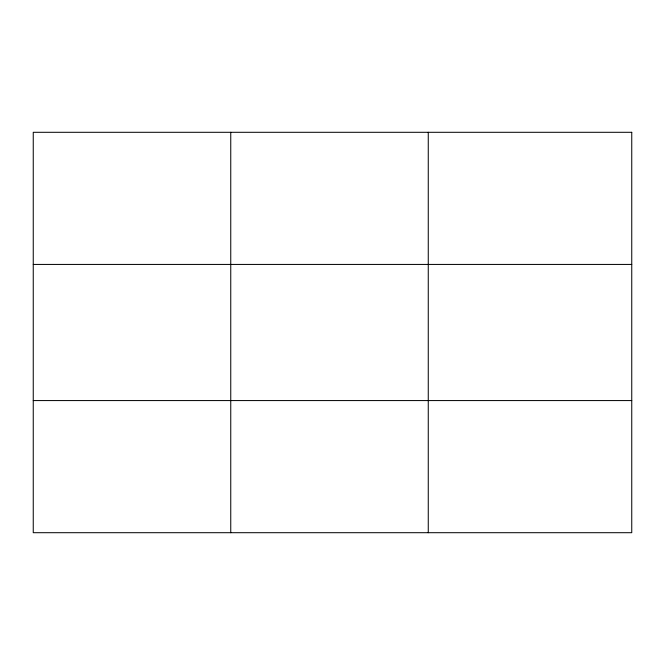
<?xml version="1.0" encoding="UTF-8"?>
<svg xmlns="http://www.w3.org/2000/svg" width="665" height="665" viewBox="0 0 665 665"><rect width="100%" height="100%" fill="white"/><g stroke="black" fill="none" stroke-linecap="round" stroke-linejoin="round"><path stroke-width="1" d="M230.755 532.698L230.755 132.302M428.26 532.698L428.26 132.302M33.25 264.429L631.75 264.429M33.25 400.571L631.75 400.571M631.75 132.302L631.75 532.698L33.25 532.698L33.25 132.302L631.75 132.302"/></g></svg>
